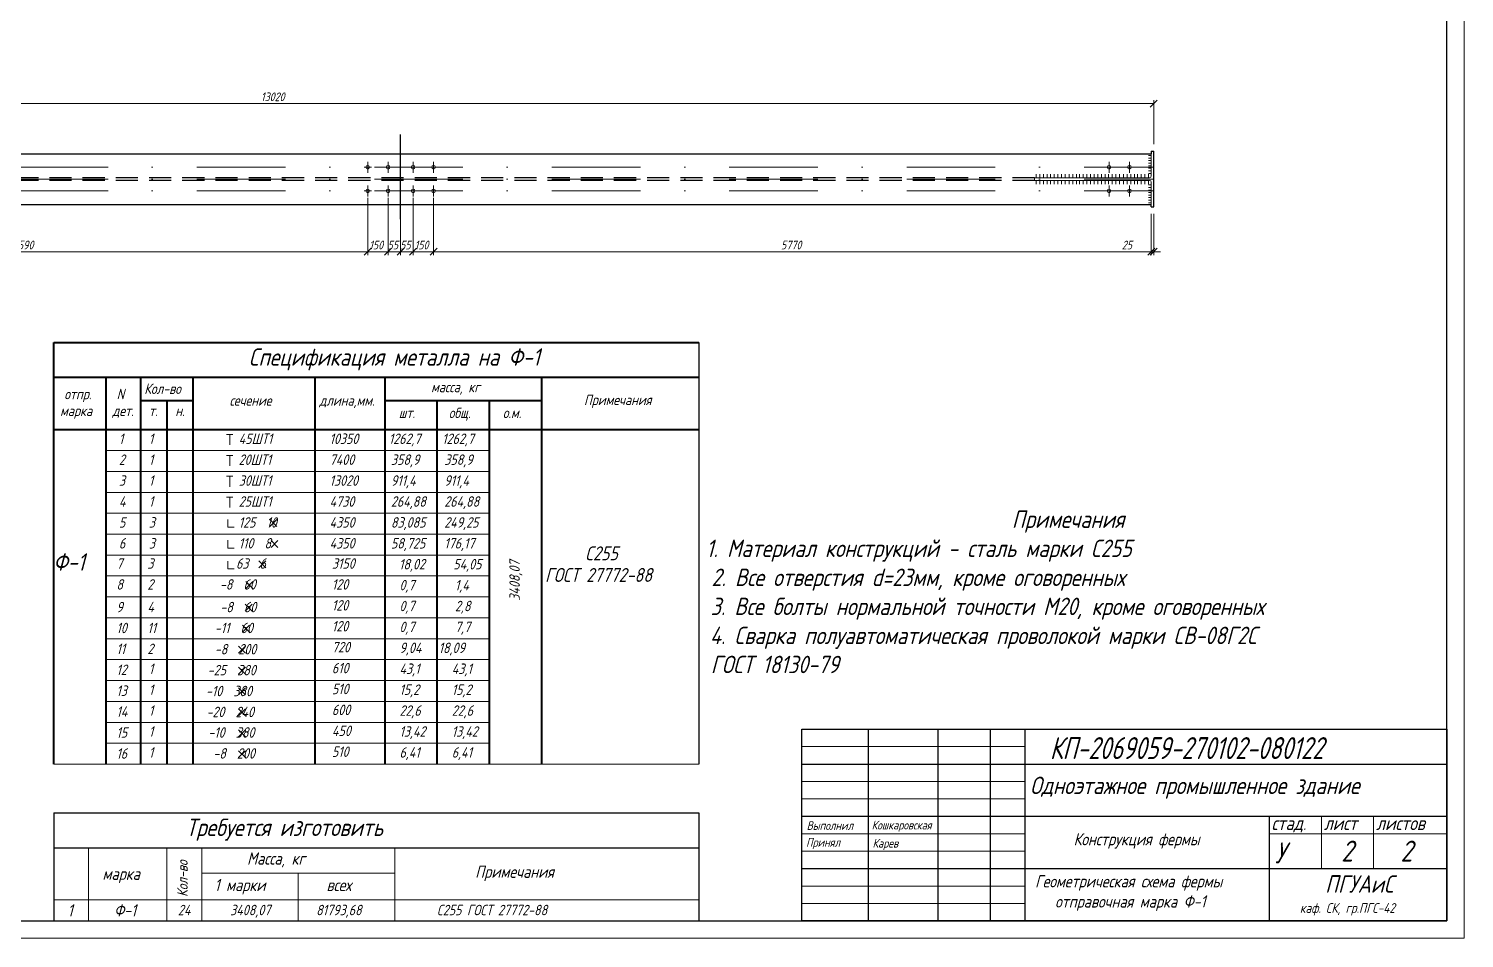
# Model space of a CAD drawing. Header units: millimetres. Extents: x 1665 to 4316, y 443 to 1647.
# Drawn here: x 3776.3 to 4188, y 1053 to 1313.9 of the extents above; entities that cross this region are included whole.
import ezdxf

# ---------------------------------------------------------------- set-up
doc = ezdxf.new("R2010")
doc.units = ezdxf.units.MM
for name, pattern in [('DASHDOT', [25.4, 12.7, -6.35, 0, -6.35]), ('DASHDOTX2', [50.8, 25.4, -12.7, 0, -12.7]), ('DASHED2', [9.525, 6.35, -3.175])]:
    doc.linetypes.add(name, pattern=pattern)
doc.layers.get('0').update_dxf_attribs({"lineweight": 18})
for name, color, linetype, lineweight in [('Dimension', 3, 'Continuous', 20), ('Osi', 1, 'DASHDOTX2', 25), ('Strich', 2, 'DASHED2', 25), ('Линия 1', 20, 'Continuous', 40), ('Оси А', 40, 'DASHDOT', 20), ('Размер', 3, 'Continuous', 25), ('Текст', 2, 'Continuous', 20)]:
    doc.layers.add(name, color=color, linetype=linetype, lineweight=lineweight)
doc.styles.get("Standard").update_dxf_attribs({"font": 'romans.shx', "width": 0.75, "oblique": 15, "height": 1.5})
doc.styles.add('style1', font='romans.shx', dxfattribs={"width": 0.8, "oblique": 15})

msp = doc.modelspace()

# ---------------------------------------------------------------- linework, layer by layer
for p, q in [((4188.02, 1052.955), (4188.02, 1646.955)), ((4097.438, 1277.506), (4098.213, 1277.506)), ((4097.438, 1276.777), (4098.213, 1276.777)), ((4098.213, 1271.665), (4098.213, 1278.006)), ((4097.438, 1276.049), (4098.213, 1276.049)), ((4097.438, 1275.32), (4098.213, 1275.32)), ((4097.438, 1274.592), (4098.213, 1274.592)), ((4097.438, 1273.863), (4098.213, 1273.863)), ((4097.438, 1273.135), (4098.213, 1273.135)), ((4097.438, 1272.406), (4098.213, 1272.406)), ((4097.713, 1271.165), (4064.779, 1271.165)), ((4064.779, 1270.365), (4064.779, 1271.165)), ((4097.713, 1270.365), (4064.779, 1270.365)), ((4065.222, 1272.182), (4065.222, 1271.165)), ((4065.222, 1270.365), (4065.222, 1269.348)), ((4066.277, 1272.182), (4066.277, 1271.165)), ((4066.277, 1270.365), (4066.277, 1269.348)), ((4067.332, 1272.182), (4067.332, 1271.165)), ((4067.332, 1270.365), (4067.332, 1269.348)), ((4068.387, 1272.182), (4068.387, 1271.165)), ((4068.387, 1270.365), (4068.387, 1269.348)), ((4069.292, 1272.182), (4069.292, 1271.165)), ((4069.292, 1270.365), (4069.292, 1269.348)), ((4070.347, 1272.182), (4070.347, 1271.165)), ((4070.347, 1270.365), (4070.347, 1269.348)), ((4071.402, 1272.182), (4071.402, 1271.165)), ((4071.402, 1270.365), (4071.402, 1269.348)), ((4072.457, 1272.182), (4072.457, 1271.165)), ((4072.457, 1270.365), (4072.457, 1269.348)), ((4073.587, 1272.182), (4073.587, 1271.165)), ((4073.587, 1270.365), (4073.587, 1269.348)), ((4074.642, 1272.182), (4074.642, 1271.165)), ((4074.642, 1270.365), (4074.642, 1269.348)), ((4075.697, 1272.182), (4075.697, 1271.165)), ((4075.697, 1270.365), (4075.697, 1269.348)), ((4076.752, 1272.182), (4076.752, 1271.165)), ((4076.752, 1270.365), (4076.752, 1269.348)), ((4077.656, 1272.182), (4077.656, 1271.165)), ((4077.656, 1270.365), (4077.656, 1269.348)), ((4078.711, 1272.182), (4078.711, 1271.165)), ((4078.711, 1270.365), (4078.711, 1269.348)), ((4079.766, 1272.182), (4079.766, 1271.165)), ((4079.766, 1270.365), (4079.766, 1269.348)), ((4080.821, 1272.182), (4080.821, 1271.165)), ((4080.821, 1270.365), (4080.821, 1269.348)), ((4081.876, 1272.182), (4081.876, 1271.165)), ((4081.876, 1270.365), (4081.876, 1269.348)), ((4082.931, 1272.182), (4082.931, 1271.165)), ((4082.931, 1270.365), (4082.931, 1269.348)), ((4083.986, 1272.182), (4083.986, 1271.165)), ((4083.986, 1270.365), (4083.986, 1269.348)), ((4085.041, 1272.182), (4085.041, 1271.165)), ((4085.041, 1270.365), (4085.041, 1269.348)), ((4085.945, 1272.182), (4085.945, 1271.165)), ((4085.945, 1270.365), (4085.945, 1269.348)), ((4087, 1272.182), (4087, 1271.165)), ((4087, 1270.365), (4087, 1269.348)), ((4088.055, 1272.182), (4088.055, 1271.165)), ((4088.055, 1270.365), (4088.055, 1269.348)), ((4089.11, 1272.182), (4089.11, 1271.165)), ((4089.11, 1270.365), (4089.11, 1269.348)), ((4090.241, 1272.182), (4090.241, 1271.165)), ((4090.241, 1270.365), (4090.241, 1269.348)), ((4091.296, 1272.182), (4091.296, 1271.165)), ((4091.296, 1270.365), (4091.296, 1269.348)), ((4092.351, 1272.182), (4092.351, 1271.165)), ((4092.351, 1270.365), (4092.351, 1269.348)), ((4093.406, 1272.182), (4093.406, 1271.165)), ((4093.406, 1270.365), (4093.406, 1269.348)), ((4094.31, 1272.182), (4094.31, 1271.165)), ((4094.31, 1270.365), (4094.31, 1269.348)), ((4095.365, 1272.182), (4095.365, 1271.165)), ((4095.365, 1270.365), (4095.365, 1269.348)), ((4096.42, 1272.182), (4096.42, 1271.165)), ((4096.42, 1270.365), (4096.42, 1269.348)), ((4097.438, 1269.076), (4098.213, 1269.076)), ((4097.438, 1268.348), (4098.213, 1268.348)), ((4097.475, 1272.182), (4097.475, 1271.165)), ((4097.475, 1270.365), (4097.475, 1269.348)), ((4098.213, 1263.477), (4098.213, 1269.865)), ((4097.438, 1267.619), (4098.213, 1267.619)), ((4097.438, 1266.891), (4098.213, 1266.891)), ((4097.438, 1266.162), (4098.213, 1266.162)), ((4097.438, 1265.434), (4098.213, 1265.434)), ((4097.438, 1264.705), (4098.213, 1264.705)), ((4097.438, 1263.977), (4098.213, 1263.977)), ((3998.085, 1107.968), (4062.02, 1107.964)), ((3998.085, 1097.925), (4062.02, 1097.935)), ((3998.02, 1092.955), (4062.02, 1092.955)), ((3998.02, 1082.955), (4062.02, 1082.955)), ((3793.455, 1078.955), (3793.455, 1057.955)), ((3815.875, 1078.955), (3815.875, 1057.955)), ((3825.875, 1078.955), (3825.875, 1057.955)), ((3881.299, 1078.955), (3881.299, 1057.955)), ((3998.02, 1077.955), (4062.02, 1077.955)), ((3881.299, 1071.602), (3825.875, 1071.602)), ((3853.587, 1071.602), (3853.553, 1057.955)), ((3998.02, 1067.955), (4062.02, 1067.955)), ((3783.455, 1063.955), (3968.455, 1063.955)), ((3998.02, 1062.955), (4062.02, 1062.955)), ((3347.02, 1052.955), (4188.02, 1052.955))]:
    msp.add_line(p, q)
at = {"lineweight": 30}
for p, q in [((4183.02, 1057.955), (4183.02, 1641.955)), ((3634.68, 1278.062), (4098.213, 1278.006)), ((4098.213, 1278.765), (4098.933, 1278.765)), ((4098.213, 1278.765), (4098.213, 1278.006)), ((4098.933, 1262.765), (4098.933, 1278.765)), ((3634.68, 1263.462), (4098.213, 1263.477)), ((4098.213, 1262.765), (4098.213, 1263.477)), ((4098.213, 1262.765), (4098.933, 1262.765)), ((3998.02, 1057.955), (3998.02, 1112.955)), ((3998.02, 1112.955), (4183.02, 1112.955)), ((4183.02, 1112.955), (4183.02, 1057.955)), ((3998.085, 1102.955), (4183.02, 1102.955)), ((3783.455, 1088.955), (3783.455, 1057.955)), ((3998.02, 1087.955), (4183.02, 1087.955)), ((3783.455, 1078.955), (3968.455, 1078.955)), ((3998.02, 1072.955), (4183.02, 1072.955)), ((3367.02, 1057.955), (4183.02, 1057.955)), ((3783.455, 1057.955), (3968.455, 1057.955)), ((4183.02, 1057.955), (3998.02, 1057.955))]:
    msp.add_line(p, q, dxfattribs=at)
at = {"color": 0, "lineweight": -2}
for p, q in [((4097.933, 1291.439), (4099.933, 1293.439)), ((3874.489, 1250.924), (3872.489, 1248.924)), ((3872.489, 1248.924), (3874.489, 1250.924)), ((3880.352, 1250.924), (3878.352, 1248.924)), ((3878.352, 1248.924), (3880.352, 1250.924)), ((3883.933, 1250.924), (3881.933, 1248.924)), ((3881.933, 1248.924), (3883.933, 1250.924)), ((3885.514, 1248.924), (3887.514, 1250.924)), ((3887.514, 1250.924), (3885.514, 1248.924)), ((3893.377, 1250.924), (3891.377, 1248.924)), ((3891.377, 1248.924), (3893.377, 1250.924)), ((4097.213, 1248.924), (4099.213, 1250.924)), ((4097.213, 1248.924), (4099.213, 1250.924)), ((4099.933, 1250.924), (4097.933, 1248.924))]:
    msp.add_line(p, q, dxfattribs=at)
at = {"lineweight": 20}
for p, q in [((3834.835, 1197.499), (3832.992, 1197.499)), ((3833.913, 1194.513), (3833.913, 1197.499)), ((3834.835, 1191.499), (3832.992, 1191.499)), ((3833.913, 1188.513), (3833.913, 1191.499)), ((3834.835, 1185.499), (3832.992, 1185.499)), ((3833.913, 1182.513), (3833.913, 1185.499)), ((3834.835, 1179.499), (3832.992, 1179.499)), ((3833.913, 1176.513), (3833.913, 1179.499)), ((3833.374, 1170.923), (3833.374, 1173.14)), ((3835.217, 1170.923), (3833.374, 1170.923)), ((3845.445, 1173.114), (3847.448, 1171.112)), ((3847.448, 1173.114), (3845.446, 1171.111)), ((3833.374, 1164.923), (3833.374, 1167.14)), ((3845.758, 1167.114), (3847.761, 1165.112)), ((3847.761, 1167.114), (3845.759, 1165.111)), ((3835.217, 1164.923), (3833.374, 1164.923)), ((3833.374, 1158.973), (3833.374, 1161.19)), ((3842.268, 1161.279), (3844.271, 1159.277)), ((3844.27, 1161.279), (3842.268, 1159.276)), ((3835.217, 1158.973), (3833.374, 1158.973)), ((3840.574, 1155.279), (3838.572, 1153.276)), ((3838.572, 1155.279), (3840.575, 1153.277)), ((3838.319, 1148.779), (3840.322, 1146.777)), ((3840.321, 1148.779), (3838.319, 1146.776)), ((3837.62, 1142.779), (3839.623, 1140.777)), ((3839.623, 1142.779), (3837.621, 1140.776)), ((3836.408, 1136.779), (3838.411, 1134.777)), ((3838.411, 1136.779), (3836.409, 1134.776)), ((3836.408, 1130.779), (3838.411, 1128.777)), ((3838.411, 1130.779), (3836.409, 1128.776)), ((3836.408, 1124.779), (3838.411, 1122.777)), ((3838.411, 1124.779), (3836.409, 1122.776)), ((3836.408, 1118.779), (3838.411, 1116.777)), ((3838.411, 1118.779), (3836.409, 1116.776)), ((3836.408, 1112.779), (3838.411, 1110.777)), ((3838.411, 1112.779), (3836.409, 1110.776)), ((3836.408, 1106.779), (3838.411, 1104.777)), ((3838.411, 1106.779), (3836.409, 1104.776))]:
    msp.add_line(p, q, dxfattribs=at)
at = {"lineweight": 30, "ltscale": 0.5}
for p, q in [((4017.02, 1112.955), (4017.02, 1057.955)), ((4037.02, 1112.955), (4037.02, 1057.955)), ((4052.02, 1112.955), (4052.02, 1057.955)), ((4062.02, 1112.955), (4062.02, 1057.955)), ((4132.02, 1087.955), (4132.02, 1057.955))]:
    msp.add_line(p, q, dxfattribs=at)
at = {"ltscale": 0.5}
for p, q in [((4147.02, 1087.955), (4147.02, 1072.955)), ((4162.02, 1087.955), (4162.02, 1072.955)), ((4132.02, 1082.955), (4183.02, 1082.955)), ((4037.02, 1062.955), (4037.02, 1057.955))]:
    msp.add_line(p, q, dxfattribs=at)
for centre in [(3873.489, 1274.17), (3879.352, 1274.17), (3886.514, 1274.17), (3892.377, 1274.17), (4086.124, 1274.17), (4091.987, 1274.17), (3873.489, 1267.37), (3879.352, 1267.37), (3886.514, 1267.37), (3892.377, 1267.37), (4086.124, 1267.37), (4091.987, 1267.37)]:
    msp.add_circle(centre, 0.523)
for centre, start, end in [((4097.713, 1271.665), 270, 0), ((4097.713, 1269.865), 0, 90)]:
    msp.add_arc(centre, 0.5, start, end)
at = {"layer": 'Dimension'}
for p, q in [((4098.933, 1280.765), (4098.933, 1293.439)), ((4098.933, 1292.439), (3595.02, 1292.439)), ((3873.489, 1265.37), (3873.489, 1248.924)), ((3879.352, 1265.37), (3879.352, 1248.924)), ((3886.514, 1265.37), (3886.514, 1248.924)), ((3892.377, 1265.37), (3892.377, 1248.924)), ((3873.489, 1261.97), (3873.489, 1248.924)), ((3879.352, 1261.97), (3879.352, 1248.924)), ((3882.933, 1261.97), (3882.933, 1248.924)), ((3882.933, 1261.97), (3882.933, 1248.924)), ((3886.514, 1261.97), (3886.514, 1248.924)), ((3892.377, 1261.97), (3892.377, 1248.924)), ((4098.213, 1260.765), (4098.213, 1248.924)), ((4098.213, 1260.765), (4098.213, 1248.924)), ((4098.933, 1260.765), (4098.933, 1248.924)), ((3873.489, 1249.924), (3676.377, 1249.924)), ((3879.352, 1249.924), (3873.489, 1249.924)), ((3882.933, 1249.924), (3879.352, 1249.924)), ((3886.514, 1249.924), (3882.933, 1249.924)), ((3892.377, 1249.924), (3886.514, 1249.924)), ((4098.213, 1249.924), (3892.377, 1249.924)), ((4098.213, 1249.924), (4089.219, 1249.924)), ((4098.933, 1249.924), (4098.213, 1249.924)), ((4098.933, 1249.924), (4100.933, 1249.924))]:
    msp.add_line(p, q, dxfattribs=at)
at = {"layer": 'Osi'}
msp.add_line((3882.933, 1259.278), (3882.933, 1283.575), dxfattribs=at)
at = {"layer": 'Osi', "lineweight": 20}
for p, q in [((3468.21, 1274.157), (4098.933, 1274.177)), ((3468.21, 1270.757), (4098.933, 1270.777)), ((3468.21, 1267.357), (4098.933, 1267.377))]:
    msp.add_line(p, q, dxfattribs=at)
at = {"layer": 'Strich', "lineweight": 25}
for p, q in [((4064.779, 1271.165), (3483.003, 1271.165)), ((4064.779, 1270.365), (3483.003, 1270.365))]:
    msp.add_line(p, q, dxfattribs=at)
at = {"layer": 'Линия 1'}
for p, q in [((3783.455, 1223.894), (3968.455, 1223.894)), ((3783.455, 1144.894), (3783.455, 1223.894)), ((3783.455, 1213.894), (3968.455, 1213.894)), ((3798.455, 1198.894), (3798.455, 1213.894)), ((3808.455, 1198.894), (3808.455, 1213.894)), ((3823.455, 1198.894), (3823.455, 1213.894)), ((3858.455, 1198.894), (3858.455, 1213.894)), ((3878.455, 1198.894), (3878.455, 1213.894)), ((3923.455, 1198.894), (3923.455, 1213.894)), ((3808.455, 1207.224), (3823.455, 1207.224)), ((3815.955, 1144.894), (3815.955, 1207.224)), ((3878.455, 1207.224), (3923.455, 1207.224)), ((3893.455, 1198.894), (3893.455, 1207.224)), ((3908.455, 1198.894), (3908.455, 1207.224)), ((3783.455, 1198.894), (3968.455, 1198.894)), ((3798.455, 1144.894), (3798.455, 1198.894)), ((3808.455, 1144.894), (3808.455, 1198.894)), ((3823.455, 1144.894), (3823.455, 1198.894)), ((3858.455, 1144.894), (3858.455, 1198.894)), ((3878.455, 1144.894), (3878.455, 1198.894)), ((3893.455, 1144.894), (3893.455, 1198.894)), ((3908.455, 1144.894), (3908.455, 1198.894)), ((3923.455, 1144.894), (3923.455, 1198.894)), ((3783.455, 1102.894), (3783.455, 1144.894)), ((3798.455, 1102.894), (3798.455, 1144.894)), ((3808.455, 1102.894), (3808.455, 1144.894)), ((3815.955, 1102.894), (3815.955, 1144.894)), ((3823.455, 1102.894), (3823.455, 1144.894)), ((3858.455, 1102.894), (3858.455, 1144.894)), ((3878.455, 1102.894), (3878.455, 1144.894)), ((3893.455, 1102.894), (3893.455, 1144.894)), ((3908.455, 1102.894), (3908.455, 1144.894)), ((3923.455, 1102.894), (3923.455, 1144.894))]:
    msp.add_line(p, q, dxfattribs=at)
at = {"layer": 'Оси А', "ltscale": 20}
for p, q in [((3873.489, 1274.17), (3872.441, 1274.17)), ((3873.489, 1274.17), (3873.489, 1275.743)), ((3873.489, 1274.17), (3873.489, 1272.598)), ((3873.489, 1274.17), (3874.537, 1274.17)), ((3879.352, 1274.17), (3878.304, 1274.17)), ((3879.352, 1274.17), (3879.352, 1275.743)), ((3879.352, 1274.17), (3879.352, 1272.598)), ((3879.352, 1274.17), (3880.4, 1274.17)), ((3886.514, 1274.17), (3885.465, 1274.17)), ((3886.514, 1274.17), (3886.514, 1275.743)), ((3886.514, 1274.17), (3886.514, 1272.598)), ((3886.514, 1274.17), (3887.562, 1274.17)), ((3892.377, 1274.17), (3891.328, 1274.17)), ((3892.377, 1274.17), (3892.377, 1275.743)), ((3892.377, 1274.17), (3892.377, 1272.598)), ((3892.377, 1274.17), (3893.425, 1274.17)), ((4086.124, 1274.17), (4085.075, 1274.17)), ((4086.124, 1274.17), (4086.124, 1275.743)), ((4086.124, 1274.17), (4086.124, 1272.598)), ((4086.124, 1274.17), (4087.172, 1274.17)), ((4091.987, 1274.17), (4090.938, 1274.17)), ((4091.987, 1274.17), (4091.987, 1275.743)), ((4091.987, 1274.17), (4091.987, 1272.598)), ((4091.987, 1274.17), (4093.035, 1274.17)), ((3873.489, 1267.37), (3873.489, 1268.943)), ((3879.352, 1267.37), (3879.352, 1268.943)), ((3886.514, 1267.37), (3886.514, 1268.943)), ((3892.377, 1267.37), (3892.377, 1268.943)), ((4086.124, 1267.37), (4086.124, 1268.943)), ((4091.987, 1267.37), (4091.987, 1268.943)), ((3873.489, 1267.37), (3872.441, 1267.37)), ((3873.489, 1267.37), (3873.489, 1265.798)), ((3873.489, 1267.37), (3874.537, 1267.37)), ((3879.352, 1267.37), (3878.304, 1267.37)), ((3879.352, 1267.37), (3879.352, 1265.798)), ((3879.352, 1267.37), (3880.4, 1267.37)), ((3886.514, 1267.37), (3885.465, 1267.37)), ((3886.514, 1267.37), (3886.514, 1265.798)), ((3886.514, 1267.37), (3887.562, 1267.37)), ((3892.377, 1267.37), (3891.328, 1267.37)), ((3892.377, 1267.37), (3892.377, 1265.798)), ((3892.377, 1267.37), (3893.425, 1267.37)), ((4086.124, 1267.37), (4085.075, 1267.37)), ((4086.124, 1267.37), (4086.124, 1265.798)), ((4086.124, 1267.37), (4087.172, 1267.37)), ((4091.987, 1267.37), (4090.938, 1267.37)), ((4091.987, 1267.37), (4091.987, 1265.798)), ((4091.987, 1267.37), (4093.035, 1267.37))]:
    msp.add_line(p, q, dxfattribs=at)
at = {"layer": 'Размер', "ltscale": 2}
for p, q in [((3968.455, 1223.894), (3968.455, 1102.894)), ((3968.455, 1088.955), (3968.455, 1057.955))]:
    msp.add_line(p, q, dxfattribs=at)
at = {"layer": 'Текст'}
for p, q in [((3798.455, 1192.894), (3908.455, 1192.894)), ((3798.455, 1186.894), (3908.455, 1186.894)), ((3798.455, 1180.894), (3908.455, 1180.894)), ((3798.455, 1174.894), (3908.455, 1174.894)), ((3798.455, 1168.894), (3908.455, 1168.894)), ((3798.455, 1162.894), (3908.455, 1162.894)), ((3798.455, 1156.894), (3908.455, 1156.894)), ((3798.455, 1150.894), (3908.455, 1150.894)), ((3798.455, 1144.894), (3908.455, 1144.894)), ((3798.455, 1144.894), (3908.455, 1144.894)), ((3798.455, 1138.894), (3908.455, 1138.894)), ((3798.455, 1132.894), (3908.455, 1132.894)), ((3798.455, 1132.894), (3908.455, 1132.894)), ((3798.455, 1126.894), (3908.455, 1126.894)), ((3798.455, 1126.894), (3908.455, 1126.894)), ((3798.455, 1120.894), (3908.455, 1120.894)), ((3798.455, 1120.894), (3908.455, 1120.894)), ((3798.455, 1114.894), (3908.455, 1114.894)), ((3798.455, 1114.894), (3908.455, 1114.894)), ((3798.455, 1108.894), (3908.455, 1108.894)), ((3798.455, 1108.894), (3908.455, 1108.894)), ((3798.455, 1108.894), (3908.455, 1108.894)), ((3783.455, 1102.894), (3968.455, 1102.894)), ((3798.455, 1102.894), (3908.455, 1102.894)), ((3798.455, 1102.894), (3908.455, 1102.894))]:
    msp.add_line(p, q, dxfattribs=at)
at = {"layer": 'Текст', "lineweight": 30}
msp.add_line((3783.455, 1088.955), (3968.455, 1088.955), dxfattribs=at)

# ---------------------------------------------------------------- texts
at = {"color": 2, "oblique": 15, "width": 0.8}
for s, height, p in [('Спецификация металла на Ф-1', 5, (3839.38, 1217.228)), ('N', 3, (3801.483, 1207.595)), ('Кол-во', 3, (3809.407, 1209.112)), ('масса, кг', 3, (3891.683, 1209.617)), ('отпр.', 3, (3786.477, 1207.595)), ('сечение', 3, (3833.854, 1205.741)), ('длина,мм.', 3, (3859.618, 1205.741)), ('Примечания', 3, (3935.519, 1205.91)), ('марка', 3, (3785.261, 1202.778)), ('дет.', 3, (3800.266, 1202.778)), ('т.', 3, (3810.72, 1202.778)), ('н.', 3, (3818.307, 1202.778)), ('шт.', 3, (3882.41, 1202.202)), ('общ.', 3, (3896.741, 1202.202)), ('о.м.', 3, (3912.252, 1202.202)), ('1', 3, (3802.132, 1194.767)), ('1', 3, (3810.72, 1194.767)), ('45ШТ1', 3, (3836.484, 1194.767)), ('10350', 3, (3862.55, 1194.767)), ('1262,7', 3, (3879.55, 1194.767)), ('1262,7', 3, (3894.85, 1194.767)), ('2', 3, (3802.132, 1188.767)), ('1', 3, (3810.72, 1188.767)), ('20ШТ1', 3, (3836.484, 1188.767)), ('7400', 3, (3862.55, 1188.767)), ('358,9', 3, (3880.15, 1188.767)), ('358,9', 3, (3895.45, 1188.767)), ('3', 3, (3802.132, 1182.767)), ('1', 3, (3810.72, 1182.767)), ('30ШТ1', 3, (3836.484, 1182.767)), ('13020', 3, (3862.55, 1182.767)), ('911,4', 3, (3880.15, 1182.767)), ('911,4', 3, (3895.45, 1182.767)), ('4', 3, (3802.132, 1176.767)), ('1', 3, (3810.72, 1176.767)), ('25ШТ1', 3, (3836.484, 1176.767)), ('4730', 3, (3862.55, 1176.767)), ('264,88', 3, (3880.15, 1176.767)), ('264,88', 3, (3895.45, 1176.767)), ('5', 3, (3802.132, 1170.767)), ('3', 3, (3810.72, 1170.767)), ('125  10', 3, (3836.484, 1170.767)), ('4350', 3, (3862.55, 1170.767)), ('83,085', 3, (3880.15, 1170.767)), ('249,25', 3, (3895.45, 1170.767)), ('6', 3, (3802.132, 1164.767)), ('3', 3, (3810.72, 1164.767)), ('110  8', 3, (3836.484, 1164.767)), ('4350', 3, (3862.55, 1164.767)), ('58,725', 3, (3880.15, 1164.767)), ('176,17', 3, (3895.45, 1164.767)), ('С255', 4, (3935.88, 1161.396)), ('Ф-1', 5, (3783.298, 1158.412)), ('7', 3, (3801.411, 1158.982)), ('3', 3, (3810.292, 1158.982)), ('63  6', 3, (3835.727, 1158.982)), ('3150', 3, (3863.223, 1158.982)), ('18,02', 3, (3882.482, 1158.782)), ('54,05', 3, (3898.029, 1158.782)), ('ГОСТ 27772-88', 4, (3924.363, 1155.189)), ('8', 3, (3801.411, 1152.982)), ('2', 3, (3810.292, 1152.982)), ('-8  60', 3, (3831.092, 1152.982)), ('120', 3, (3863.223, 1152.982)), ('0,7', 3, (3882.606, 1152.782)), ('1,4', 3, (3898.525, 1152.782)), ('9', 3, (3801.411, 1146.482)), ('4', 3, (3810.292, 1146.482)), ('-8  60', 3, (3831.219, 1146.482)), ('120', 3, (3863.223, 1146.982)), ('0,7', 3, (3882.606, 1146.782)), ('2,8', 3, (3898.525, 1146.782)), ('10', 3, (3801.411, 1140.482)), ('11', 3, (3810.292, 1140.482)), ('-11  60', 3, (3829.634, 1140.482)), ('120', 3, (3863.223, 1140.982)), ('0,7', 3, (3882.606, 1140.782)), ('7,7', 3, (3898.525, 1140.782)), ('11', 3, (3801.411, 1134.482)), ('2', 3, (3810.292, 1134.482)), ('-8  200', 3, (3829.619, 1134.393)), ('720', 3, (3863.223, 1134.982)), ('9,04', 3, (3882.606, 1134.782)), ('18,09', 3, (3893.828, 1134.782)), ('12', 3, (3801.411, 1128.482)), ('1', 3, (3810.72, 1128.767)), ('-25  380', 3, (3827.611, 1128.393)), ('610', 3, (3863.223, 1128.982)), ('43,1', 3, (3882.606, 1128.782)), ('43,1', 3, (3897.606, 1128.782)), ('13', 3, (3801.411, 1122.482)), ('1', 3, (3810.72, 1122.767)), ('-10  380', 3, (3827.096, 1122.393)), ('510', 3, (3863.223, 1122.982)), ('15,2', 3, (3882.606, 1122.782)), ('15,2', 3, (3897.606, 1122.782)), ('14', 3, (3801.411, 1116.482)), ('1', 3, (3810.72, 1116.767)), ('-20  240', 3, (3827.256, 1116.393)), ('600', 3, (3863.223, 1116.982)), ('22,6', 3, (3882.606, 1116.782)), ('22,6', 3, (3897.606, 1116.782)), ('15', 3, (3801.411, 1110.482)), ('1', 3, (3810.72, 1110.767)), ('-10  380', 3, (3827.782, 1110.505)), ('450', 3, (3863.223, 1110.982)), ('13,42', 3, (3882.606, 1110.782)), ('13,42', 3, (3897.606, 1110.782)), ('1', 3, (3810.72, 1104.767)), ('510', 3, (3863.223, 1104.982)), ('6,41', 3, (3882.606, 1104.782)), ('6,41', 3, (3897.606, 1104.782)), ('16', 3, (3801.411, 1104.482)), ('-8  200', 3, (3829.217, 1104.505)), ('Требуется изготовить', 5, (3821.371, 1082.289)), ('Выполнил', 2.5, (3999.383, 1084.044)), ('Кошкаровская', 2.5, (4018.046, 1084.176)), ('Принял', 2.5, (3999.233, 1079.226)), ('Карев', 2.5, (4018.293, 1078.97)), ('24', 3, (3819.05, 1059.565)), ('3408,07', 3, (3834.016, 1059.565)), ('81793,68', 3, (3858.697, 1059.565)), ('С255 ГОСТ 27772-88', 3, (3893.348, 1059.565))]:
    msp.add_text(s, height=height, dxfattribs=at).set_placement(p)
msp.add_text('3408,07', height=3, rotation=90, dxfattribs=at).set_placement((3917.134, 1149.762))
at = {"color": 2, "style": 'style1', "oblique": 15}
for s, height, width, p in [('КП-2069059-270102-080122', 6.3, 0.72, (4069.156, 1104.371)), ('стад.', 4, 0.8, (4132.728, 1083.982)), ('лист', 4, 0.8, (4147.728, 1083.982)), ('листов', 4, 0.8, (4162.728, 1083.982)), ('У', 6, 0.8, (4133.704, 1074.454)), ('2', 6, 0.8, (4152.728, 1074.982)), ('2', 6, 0.8, (4169.728, 1074.982)), ('ПГУАиС', 5, 0.8, (4148.113, 1066.036)), ('каф. СК, гр.ПГС-42', 2.8, 0.8, (4140.859, 1060.25))]:
    msp.add_text(s, height=height, dxfattribs=dict(at, width=width)).set_placement(p)
at = {"color": 2, "ltscale": 50, "style": 'style1', "oblique": 15, "width": 0.8}
for s, height, p in [('Одноэтажное промышленное здание', 5, (4063.463, 1094.314)), ('Конструкция фермы', 3.5, (4075.968, 1079.626)), ('Геометрическая схема фермы', 3.5, (4064.925, 1067.564)), ('отправочная марка Ф-1', 3.5, (4070.663, 1061.764))]:
    msp.add_text(s, height=height, dxfattribs=at).set_placement(p)
at = {"color": 2, "ltscale": 50, "oblique": 15, "width": 0.8}
msp.add_text('Кол-во', height=3, rotation=90, dxfattribs=at).set_placement((3821.854, 1064.824))
for s, p in [('Масса, кг', (3838.89, 1074.088)), ('марка', (3797.416, 1069.71)), ('Примечания', (3904.314, 1070.294)), ('1 марки', (3829.544, 1066.5)), ('всех', (3861.672, 1066.5)), ('1', (3787.427, 1059.245)), ('Ф-1', (3800.748, 1059.245))]:
    msp.add_text(s, height=3.5, dxfattribs=at).set_placement(p)
at = {"layer": 'Dimension', "color": 2, "style": 'style1', "oblique": 15, "width": 0.8}
for s, p in [('13020', (3842.856, 1293.114)), ('5590', (3771.631, 1250.599)), ('150', (3873.918, 1250.592)), ('55', (3879.186, 1250.592)), ('55', (3882.767, 1250.592)), ('150', (3886.943, 1250.592)), ('5770', (3992.021, 1250.599)), ('25', (4089.78, 1250.592))]:
    msp.add_text(s, height=2.5, dxfattribs=at).set_placement(p)
at = {"layer": 'Размер', "style": 'style1', "oblique": 15, "width": 0.8}
for s, p in [('Примечания', (4058.25, 1170.677)), ('1. Материал конструкций - сталь марки С255', (3970.579, 1162.344)), ('2. Все отверстия d=23мм, кроме оговоренных', (3972.103, 1154.011)), ('3. Все болты нормальной точности М20, кроме оговоренных', (3971.848, 1145.677)), ('4. Сварка полуавтоматическая проволокой марки СВ-08Г2С', (3971.657, 1137.344)), ('ГОСТ 18130-79', (3971.913, 1129.011))]:
    msp.add_text(s, height=5, dxfattribs=at).set_placement(p)

doc.saveas('drawing.dxf')
